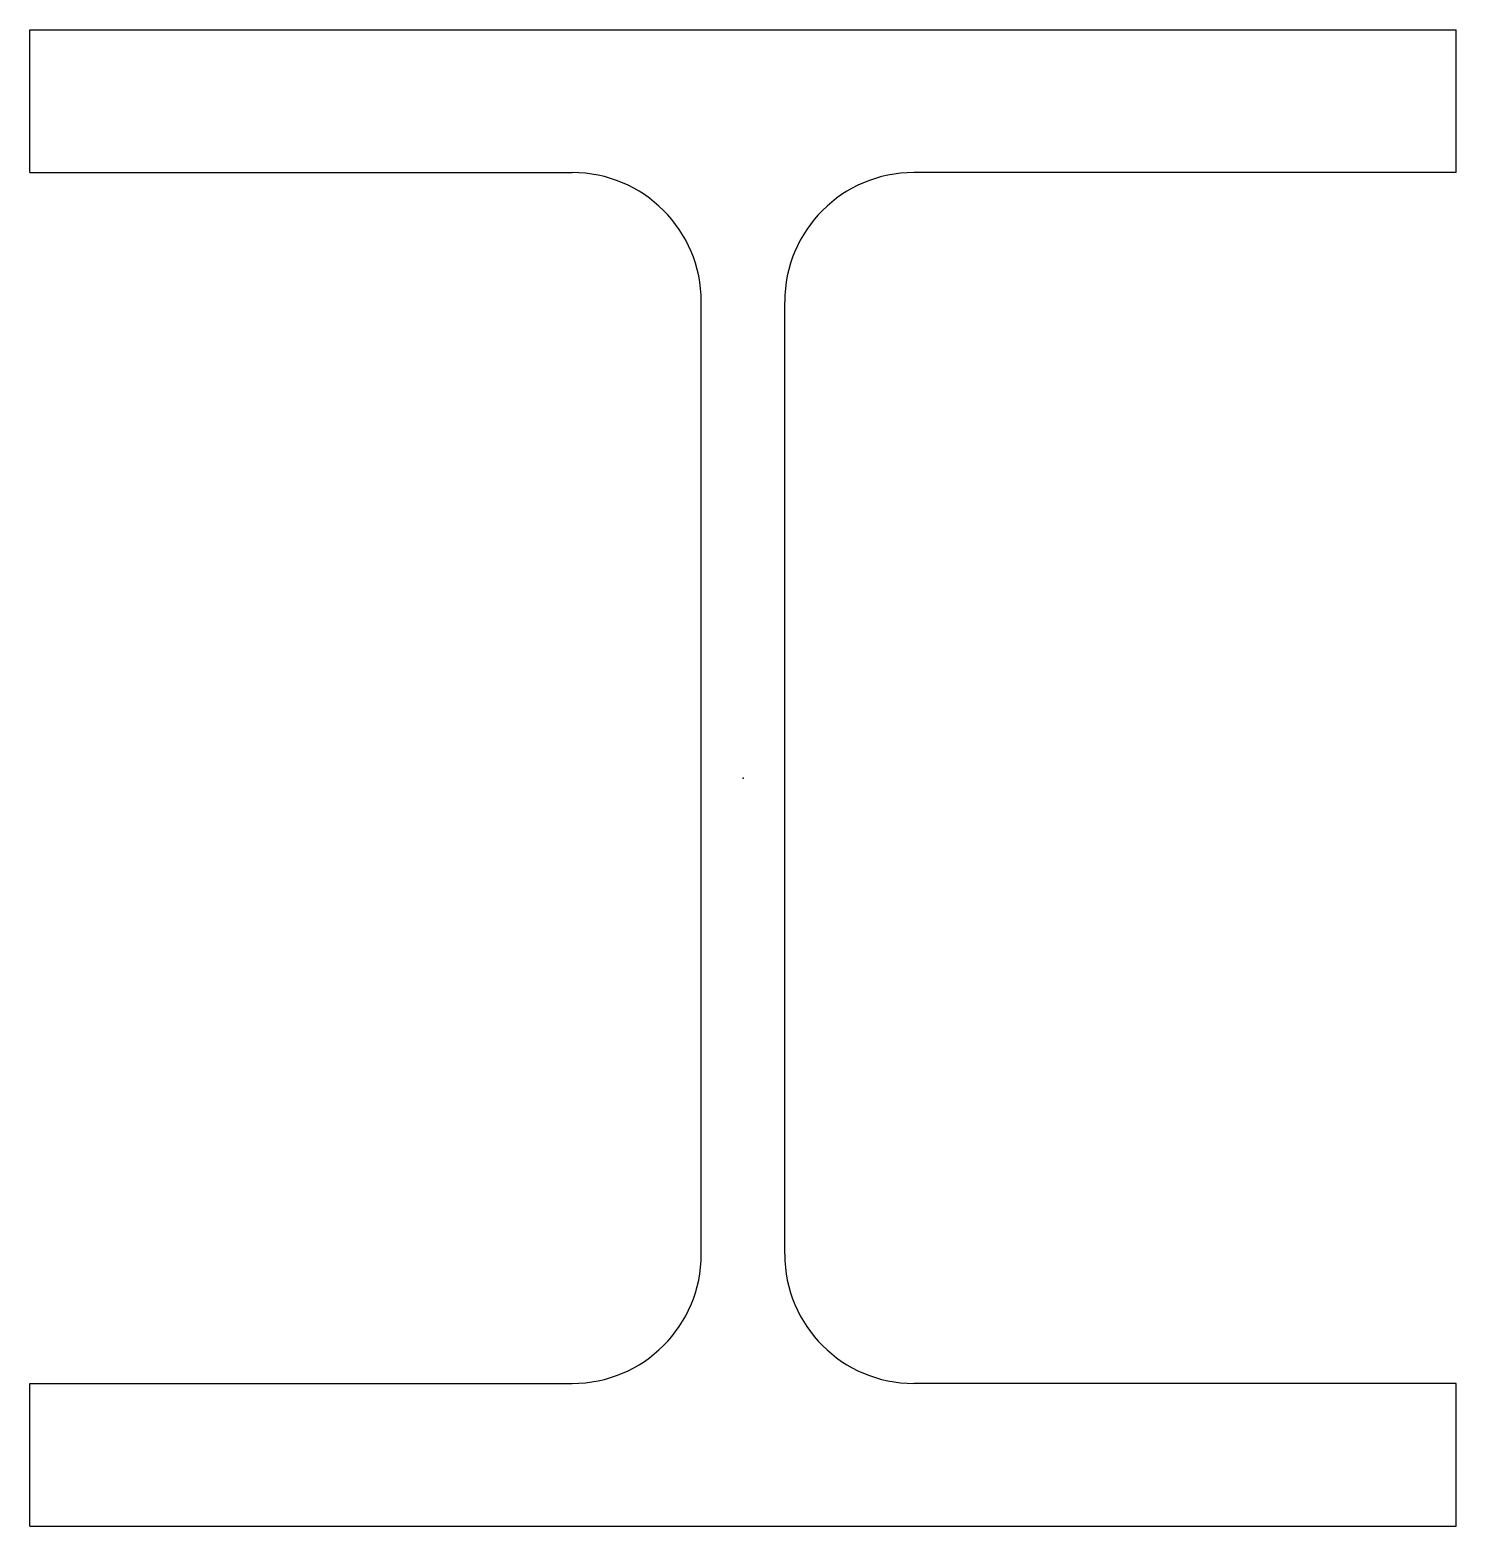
# Model space of a CAD drawing. Header units: millimetres. Extents: x -132 to 132, y -139 to 139.
import ezdxf

# ---------------------------------------------------------------- set-up
doc = ezdxf.new("R2010")
doc.units = ezdxf.units.MM
doc.layers.add('Profile', color=7, linetype='Continuous')

msp = doc.modelspace()

# ---------------------------------------------------------------- linework, layer by layer
at = {"layer": 'Profile'}
for p, q in [((-132.5, 139), (132.5, 139)), ((-132.5, 112.5), (-132.5, 139)), ((132.5, 112.5), (132.5, 139)), ((-132.5, 112.5), (-31.75, 112.5)), ((132.5, 112.5), (31.75, 112.5)), ((-7.75, -88.5), (-7.75, 88.5)), ((7.75, -88.5), (7.75, 88.5)), ((-132.5, -112.5), (-31.75, -112.5)), ((-132.5, -139), (-132.5, -112.5)), ((132.5, -112.5), (31.75, -112.5)), ((132.5, -139), (132.5, -112.5)), ((-132.5, -139), (132.5, -139))]:
    msp.add_line(p, q, dxfattribs=at)
for centre, start, end in [((-31.75, 88.5), 0, 90), ((31.75, 88.5), 90, 180), ((-31.75, -88.5), 270, 0), ((31.75, -88.5), 180, 270)]:
    msp.add_arc(centre, 24, start, end, dxfattribs=at)
msp.add_point((0, 0), dxfattribs=at)

doc.saveas('drawing.dxf')
